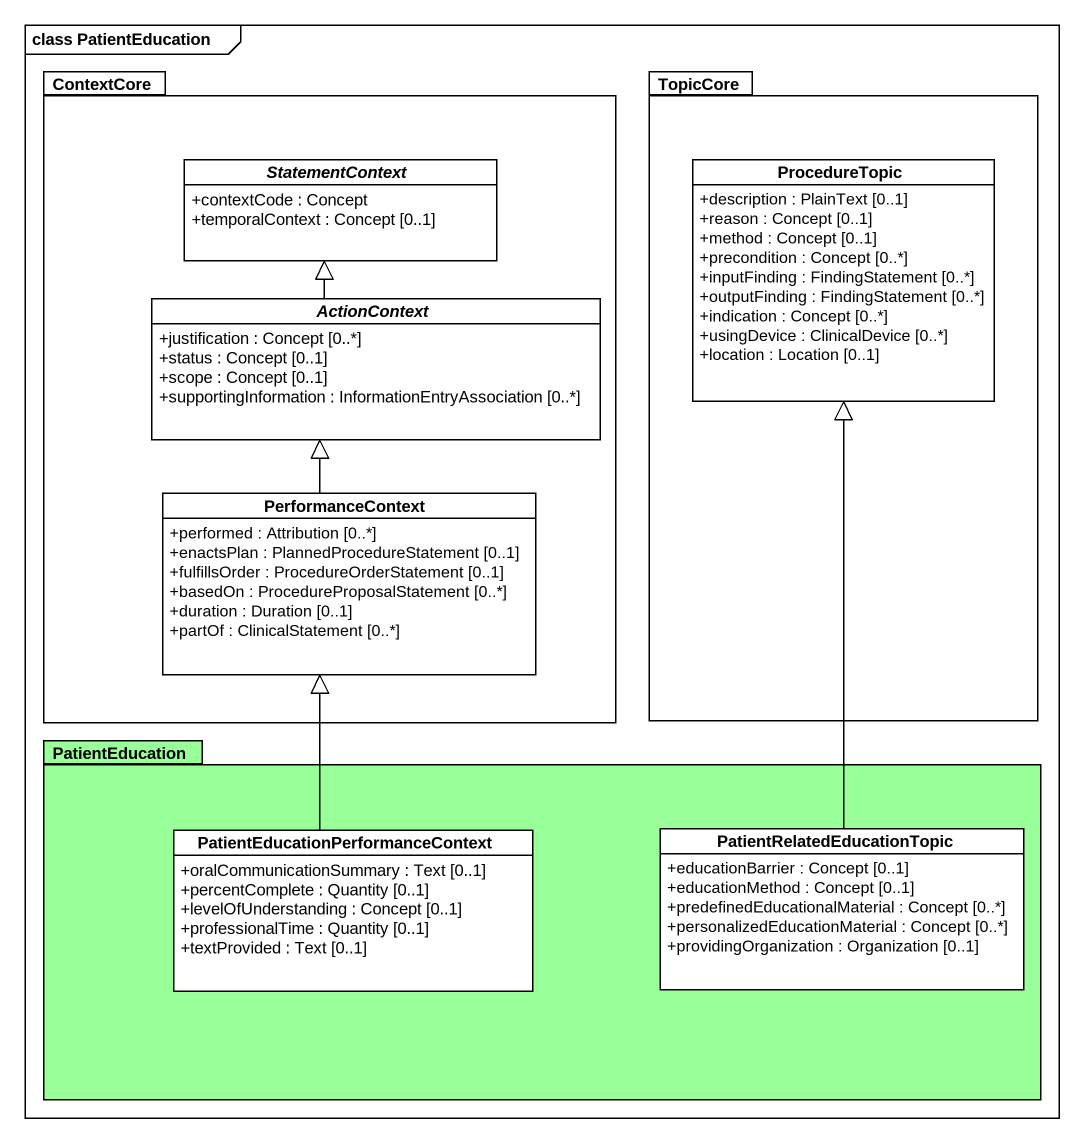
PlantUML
@startuml
mainframe class PatientEducation
hide circle
hide empty members
skinparam classAttributeIconSize 0
package ContextCore {
  abstract class StatementContext {
    +contextCode : Concept
    +temporalContext : Concept [0..1]
  }
  abstract class ActionContext {
    +justification : Concept [0..*]
    +status : Concept [0..1]
    +scope : Concept [0..1]
    +supportingInformation : InformationEntryAssociation [0..*]
  }
  class PerformanceContext {
    +performed : Attribution [0..*]
    +enactsPlan : PlannedProcedureStatement [0..1]
    +fulfillsOrder : ProcedureOrderStatement [0..1]
    +basedOn : ProcedureProposalStatement [0..*]
    +duration : Duration [0..1]
    +partOf : ClinicalStatement [0..*]
  }
}
package TopicCore {
  class ProcedureTopic {
    +description : PlainText [0..1]
    +reason : Concept [0..1]
    +method : Concept [0..1]
    +precondition : Concept [0..*]
    +inputFinding : FindingStatement [0..*]
    +outputFinding : FindingStatement [0..*]
    +indication : Concept [0..*]
    +usingDevice : ClinicalDevice [0..*]
    +location : Location [0..1]
  }
}
package PatientEducation #99FF99 {
  class "PatientEducationPerformanceContext" as PatientEducationPerformanceC {
    +oralCommunicationSummary : Text [0..1]
    +percentComplete : Quantity [0..1]
    +levelOfUnderstanding : Concept [0..1]
    +professionalTime : Quantity [0..1]
    +textProvided : Text [0..1]
  }
  class PatientRelatedEducationTopic {
    +educationBarrier : Concept [0..1]
    +educationMethod : Concept [0..1]
    +predefinedEducationalMaterial : Concept [0..*]
    +personalizedEducationMaterial : Concept [0..*]
    +providingOrganization : Organization [0..1]
  }
}
ActionContext -up-|> StatementContext
PerformanceContext -up-|> ActionContext
PatientEducationPerformanceC -up-|> PerformanceContext
PatientRelatedEducationTopic -up-|> ProcedureTopic
@enduml
